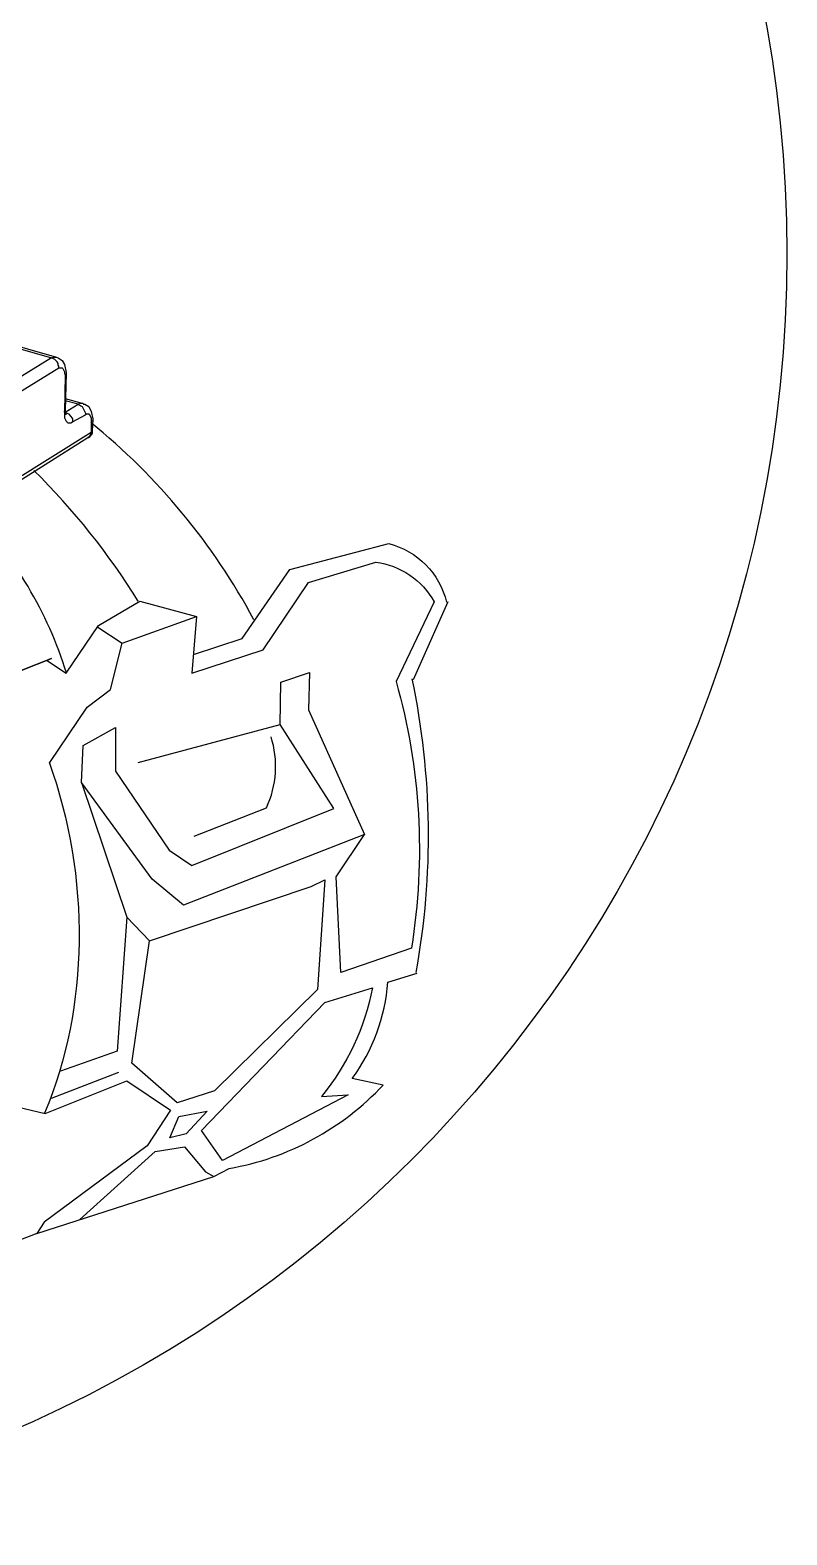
# Model space of a CAD drawing. Header units: feet. Extents: x -12372 to 90117, y -14865 to 4121.
# Drawn here: x 187.26 to 192.67, y 31.93 to 42.69 of the extents above; entities that cross this region are included whole.
import ezdxf

# ---------------------------------------------------------------- set-up
doc = ezdxf.new("R2010")
doc.units = ezdxf.units.FT
doc.header["$MEASUREMENT"] = 0
doc.layers.add('PDF_0', color=7, linetype='Continuous')

msp = doc.modelspace()

# ---------------------------------------------------------------- linework, layer by layer
at = {"layer": 'PDF_0', "lineweight": 25}
for points in [[(182.963, 40.821), (182.981, 40.752), (182.992, 40.734), (183.027, 40.699), (183.044, 40.688), (183.068, 40.682), (184.146, 41.285), (187.416, 40.346), (187.434, 40.352), (187.451, 40.352)], [(184.163, 41.302), (184.181, 41.291), (187.451, 40.352), (187.463, 40.346), (187.492, 40.328), (187.509, 40.299), (187.521, 40.241), (187.521, 40.236), (187.515, 39.969), (187.515, 39.957), (187.538, 39.946), (187.555, 39.928), (187.561, 39.917), (187.567, 39.911), (187.567, 39.888)], [(187.468, 40.276), (187.468, 40.288), (187.463, 40.294), (187.463, 40.305), (187.457, 40.317), (187.439, 40.334), (187.416, 40.346), (186.523, 39.795), (186.546, 39.783), (186.564, 39.766), (186.57, 39.754), (186.57, 39.749), (186.575, 39.737), (186.575, 39.725)], [(186.575, 39.725), (187.468, 40.276), (187.492, 40.276), (187.497, 40.27), (187.509, 40.247), (187.509, 40.236), (187.515, 40.224), (187.509, 39.957), (187.509, 39.917), (187.521, 39.894), (187.532, 39.882), (187.555, 39.882), (187.567, 39.888), (187.66, 39.94), (187.665, 39.946), (187.683, 39.946), (187.689, 39.94), (187.7, 39.917), (187.7, 39.812), (187.706, 39.818), (187.706, 39.824)], [(187.521, 40.236), (187.521, 40.23), (187.515, 40.224)], [(187.515, 40.056), (187.642, 40.021), (187.625, 40.021), (187.607, 40.015), (187.515, 40.038)], [(187.509, 39.957), (187.509, 39.963), (187.515, 39.969)], [(187.521, 39.94), (187.521, 39.946), (187.515, 39.957), (187.607, 40.015), (187.619, 40.009), (187.625, 40.004), (187.636, 39.998), (187.66, 39.951), (187.66, 39.94)], [(187.642, 40.015), (187.654, 40.015), (187.683, 39.998), (187.7, 39.963), (187.712, 39.911), (187.712, 39.905), (187.706, 39.824), (187.706, 39.807), (187.7, 39.795), (187.683, 39.778), (187.677, 39.778)], [(187.712, 39.905), (187.712, 39.899), (187.706, 39.894), (187.7, 39.894)], [(186.291, 38.902), (187.677, 39.778), (187.683, 39.778), (187.689, 39.783), (187.7, 39.807), (187.7, 39.812), (186.309, 38.943)], [(187.381, 38.183), (187.521, 38.09), (187.752, 38.432), (188.048, 38.606), (188.454, 38.496)], [(190.251, 38.601), (190.002, 38.044)], [(187.747, 38.421), (187.921, 38.305)], [(188.037, 37.453), (189.051, 37.725)], [(187.631, 37.308), (187.955, 36.345)], [(188.118, 36.177), (189.272, 36.565), (189.37, 36.612), (189.318, 35.829), (188.582, 35.104), (188.315, 35.017), (187.99, 35.302), (188.118, 36.177), (187.955, 36.345), (187.886, 35.388), (187.48, 35.244)], [(187.416, 35.052), (187.897, 35.238)], [(186.819, 34.096), (186.709, 34.461), (187.028, 35.023), (187.37, 34.942), (187.955, 35.174), (188.268, 34.965), (188.1, 34.71), (187.364, 34.165), (187.312, 34.084), (186.071, 33.603)], [(187.619, 34.183), (188.158, 34.67), (188.367, 34.704), (188.518, 34.525), (188.576, 34.49)]]:
    msp.add_lwpolyline(points, dxfattribs=at)
for points in [[(188.431, 38.224), (188.779, 38.34), (189.121, 38.832), (189.828, 39.018, -0.279707), (190.241, 38.599)], [(187.405, 37.453), (187.671, 37.847), (187.839, 37.974), (187.921, 38.305), (188.454, 38.496), (188.419, 38.09), (188.929, 38.258), (189.254, 38.74), (189.735, 38.885, -0.239182), (190.153, 38.601), (189.88, 38.032, -0.109758), (189.99, 36.125), (189.486, 35.951), (189.451, 36.635), (189.654, 36.937)], [(188.437, 36.925), (188.953, 37.128, 0.188716), (188.986, 37.636)], [(187.312, 34.084), (188.576, 34.49), (188.686, 34.548, 0.162648), (189.788, 35.145), (189.567, 35.191, 0.139358), (189.822, 35.881), (190.031, 35.945)]]:
    msp.add_lwpolyline(points, format="xyb", dxfattribs=at)
for points in [[(186.558, 37.858), (187.416, 38.195)], [(187.874, 37.389), (188.257, 36.826), (188.419, 36.716), (189.434, 37.122), (189.051, 37.725), (189.057, 38.027), (189.26, 38.096), (189.254, 37.829), (189.654, 36.937), (188.361, 36.432), (188.135, 36.618), (187.631, 37.308), (187.642, 37.574), (187.874, 37.702)], [(188.263, 34.768), (188.326, 34.919), (188.529, 34.959), (188.379, 34.797)]]:
    msp.add_lwpolyline(points, close=True, dxfattribs=at)
msp.add_lwpolyline([(189.347, 35.064), (189.538, 35.075), (188.64, 34.606), (188.489, 34.82), (189.37, 35.736), (189.712, 35.841, -0.125407)], format="xyb", close=True, dxfattribs=at)
msp.add_circle((183.511, 41.091), 9.164, dxfattribs=at)
for centre, radius, start, end in [((184.787, 36.29), 4.624, 28.1744, 50.9985), ((183.755, 35.954), 5.036, 31.7834, 45.4065), ((184.81, 37.258), 2.838, 17.1002, 44.4562), ((184.642, 36.928), 5.47, 349.7112, 11.8527)]:
    msp.add_arc(centre, radius, start, end, dxfattribs=at)
msp.add_open_spline([(187.4, 37.454), (187.546, 37.043), (187.619, 36.606), (187.608, 35.75), (187.529, 35.33), (187.367, 34.944)], degree=3, knots=[0, 0, 0, 0, 3.813493, 3.813493, 7.492032, 7.492032, 7.492032, 7.492032], dxfattribs=at)

doc.saveas('drawing.dxf')
